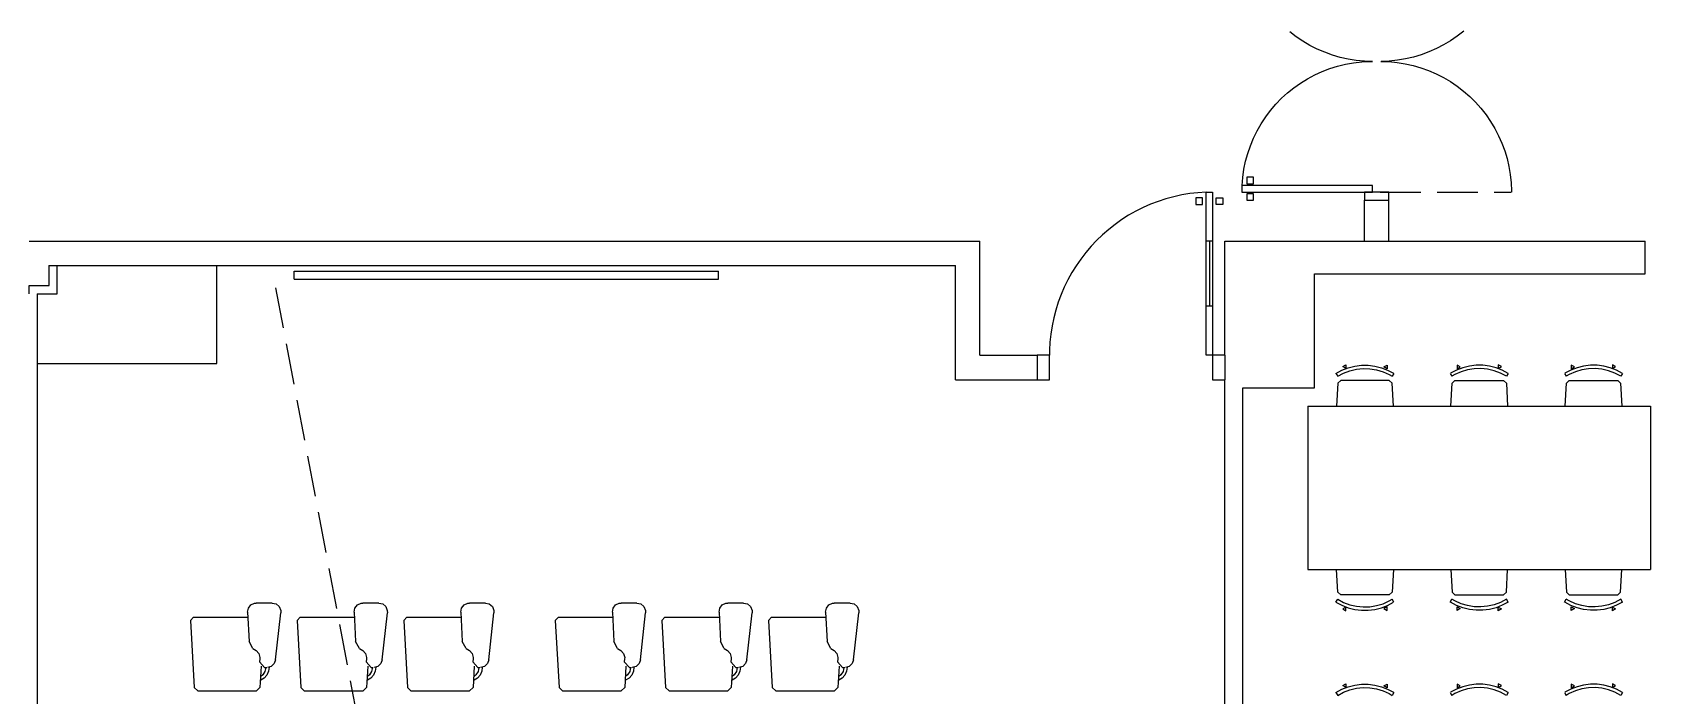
# Model space of a CAD drawing. Extents: x 7 to 80.8, y 22 to 73.9.
# Drawn here: x 24.63 to 34.54, y 49.95 to 54.01 of the extents above; entities that cross this region are included whole.
import ezdxf

# ---------------------------------------------------------------- set-up
doc = ezdxf.new("R2010")
doc.units = 0
doc.header["$MEASUREMENT"] = 0
doc.linetypes.add('DOT', pattern=[0.25, 0.25, 0])
for name, color, linetype in [('Doors', 7, 'CONTINUOUS'), ('Furniture', 7, 'CONTINUOUS'), ('Walls', 7, 'CONTINUOUS')]:
    doc.layers.add(name, color=color, linetype=linetype)

msp = doc.modelspace()

# ---------------------------------------------------------------- linework, layer by layer
at = {"layer": 'Doors', "color": 2}
for p, q in [((32.7894, 52.7319), (32.7894, 52.9819)), ((32.7894, 52.9819), (32.9394, 52.9819)), ((32.9394, 52.7319), (32.9394, 52.9819)), ((24.7321, 52.5819), (24.7821, 52.5819)), ((24.7821, 52.4094), (24.7821, 52.5819)), ((30.7844, 52.0319), (30.7844, 51.8819)), ((31.9344, 52.0319), (31.9344, 51.8819))]:
    msp.add_line(p, q, dxfattribs=at)
at = {"layer": 'Doors', "color": 4, "linetype": 'DOT'}
msp.add_line((32.8851, 53.0319), (33.6889, 53.0319), dxfattribs=at)
at = {"layer": 'Doors', "color": 4}
for p, q in [((31.8594, 52.7319), (31.8195, 52.7319)), ((31.8403, 52.7325), (31.8403, 52.3319)), ((31.8594, 52.3319), (31.8172, 52.3319))]:
    msp.add_line(p, q, dxfattribs=at)
at = {"layer": 'Doors', "color": 1}
msp.add_line((31.8594, 51.8819), (31.9344, 51.8819), dxfattribs=at)
at = {"layer": 'Doors', "color": 4}
for points in [[(32.8394, 53.8319), (32.7895, 53.8335), (32.7397, 53.8382), (32.6903, 53.8459), (32.6415, 53.8568), (32.5935, 53.8707), (32.5464, 53.8875), (32.5005, 53.9073), (32.4559, 53.9299), (32.4128, 53.9552), (32.3714, 53.9831), (32.3318, 54.0136)], [(32.0404, 53.0719), (32.0445, 53.1217), (32.0517, 53.1712), (32.0619, 53.2201), (32.0752, 53.2683), (32.0914, 53.3156), (32.1106, 53.3617), (32.1326, 53.4066), (32.1574, 53.45), (32.1849, 53.4918), (32.2149, 53.5318), (32.2473, 53.5698), (32.2821, 53.6058), (32.319, 53.6395), (32.3579, 53.6708), (32.3988, 53.6996), (32.4414, 53.7259), (32.4855, 53.7494), (32.531, 53.7701), (32.5777, 53.7879), (32.6254, 53.8028), (32.674, 53.8146), (32.7232, 53.8234), (32.7729, 53.8292), (32.8228, 53.8317), (32.8394, 53.8319)], [(31.8195, 53.0311), (31.7696, 53.0279), (31.7199, 53.0221), (31.6706, 53.0139), (31.6218, 53.0033), (31.5735, 52.9902), (31.526, 52.9747), (31.4793, 52.9568), (31.4335, 52.9367), (31.3888, 52.9143), (31.3453, 52.8896), (31.3031, 52.8629), (31.2623, 52.834), (31.2229, 52.8032), (31.1852, 52.7704), (31.1491, 52.7358), (31.1148, 52.6994), (31.0824, 52.6614), (31.0519, 52.6217), (31.0234, 52.5806), (30.997, 52.5382), (30.9728, 52.4944), (30.9508, 52.4495), (30.9311, 52.4036), (30.9137, 52.3567), (30.8986, 52.3091), (30.886, 52.2607), (30.8758, 52.2118), (30.868, 52.1624), (30.8627, 52.1127), (30.8599, 52.0627), (30.8594, 52.0319)], [(32.9394, 52.9819), (32.9394, 53.0319), (32.7894, 53.0319), (32.7894, 52.9819)]]:
    msp.add_lwpolyline(points, dxfattribs=at)
at = {"layer": 'Doors', "color": 4, "linetype": 'DOT'}
for points in [[(33.3979, 54.0179), (33.3585, 53.9871), (33.3173, 53.9587), (33.2744, 53.9331), (33.23, 53.9101), (33.1842, 53.89), (33.1373, 53.8727), (33.0894, 53.8585), (33.0407, 53.8472), (32.9914, 53.839), (32.9417, 53.8339), (32.8917, 53.8319)], [(32.8894, 53.8319), (32.9394, 53.8304), (32.9892, 53.8257), (33.0386, 53.8179), (33.0874, 53.8071), (33.1354, 53.7932), (33.1825, 53.7763), (33.2284, 53.7566), (33.273, 53.734), (33.3161, 53.7087), (33.3575, 53.6807), (33.3971, 53.6502), (33.4348, 53.6173), (33.4703, 53.5821), (33.5035, 53.5447), (33.5343, 53.5054), (33.5626, 53.4642), (33.5883, 53.4213), (33.6113, 53.3769), (33.6314, 53.3311), (33.6486, 53.2842), (33.6629, 53.2363), (33.6742, 53.1876), (33.6823, 53.1383), (33.6874, 53.0885), (33.6894, 53.0386), (33.6894, 53.0319)]]:
    msp.add_lwpolyline(points, dxfattribs=at)
at = {"layer": 'Doors', "color": 4}
for points in [[(32.8394, 53.0319), (32.8394, 53.0719), (32.0394, 53.0719), (32.0394, 53.0319), (32.8394, 53.0319)], [(32.1098, 53.0821), (32.1098, 53.1221), (32.0698, 53.1221), (32.0698, 53.0821), (32.1098, 53.0821)], [(31.7969, 52.9963), (31.7569, 52.9965), (31.7567, 52.9565), (31.7967, 52.9563), (31.7969, 52.9963)], [(31.8594, 52.0319), (31.8194, 52.0319), (31.8194, 53.0319), (31.8594, 53.0319), (31.8594, 52.0319)], [(31.8818, 52.9962), (31.9218, 52.9962), (31.9218, 52.9562), (31.8818, 52.9562), (31.8818, 52.9962)], [(32.1098, 52.9814), (32.1098, 53.0214), (32.0698, 53.0214), (32.0698, 52.9814), (32.1098, 52.9814)]]:
    msp.add_lwpolyline(points, close=True, dxfattribs=at)
at = {"layer": 'Doors', "color": 1}
for points in [[(30.7844, 51.8819), (30.8594, 51.8819), (30.8594, 52.0319), (30.7844, 52.0319)], [(31.9344, 52.0319), (31.8594, 52.0319), (31.8594, 51.8819)]]:
    msp.add_lwpolyline(points, dxfattribs=at)
at = {"layer": 'Furniture', "color": 4}
for p, q in [((25.7594, 51.9819), (25.7594, 52.5814)), ((26.2333, 52.5481), (28.8333, 52.5481)), ((26.2333, 52.4981), (26.2333, 52.5481)), ((28.8333, 52.4981), (28.8333, 52.5481)), ((26.2333, 52.4981), (28.8333, 52.4981)), ((24.6594, 51.9819), (25.7594, 51.9819)), ((32.6149, 51.9208), (32.6258, 51.9032)), ((32.6265, 51.8605), (32.6188, 51.7206)), ((32.6265, 51.8605), (32.644, 51.877)), ((32.9414, 51.877), (32.644, 51.877)), ((32.9414, 51.877), (32.9589, 51.8605)), ((32.9667, 51.7206), (32.9589, 51.8605)), ((32.9706, 51.9208), (32.9597, 51.9032)), ((33.3148, 51.9208), (33.3257, 51.9032)), ((33.3188, 51.7206), (33.3265, 51.8605)), ((33.344, 51.877), (33.3265, 51.8605)), ((33.344, 51.877), (33.6414, 51.877)), ((33.6589, 51.8605), (33.6414, 51.877)), ((33.6589, 51.8605), (33.6666, 51.7206)), ((33.6705, 51.9208), (33.6596, 51.9032)), ((34.0148, 51.9208), (34.0257, 51.9032)), ((34.0188, 51.7206), (34.0265, 51.8605)), ((34.044, 51.877), (34.0265, 51.8605)), ((34.044, 51.877), (34.3414, 51.877)), ((34.3589, 51.8605), (34.3414, 51.877)), ((34.3589, 51.8605), (34.3666, 51.7206)), ((34.3705, 51.9208), (34.3596, 51.9032)), ((32.4427, 51.7206), (33.1427, 51.7206)), ((32.4427, 51.7206), (32.4427, 50.7206)), ((33.1427, 51.7206), (33.8427, 51.7206)), ((33.8427, 51.7206), (34.5427, 51.7206)), ((34.5427, 51.7206), (34.5427, 50.7206)), ((32.4427, 50.7206), (34.5427, 50.7206)), ((32.6265, 50.5808), (32.6188, 50.7206)), ((32.9667, 50.7206), (32.9589, 50.5808)), ((33.3188, 50.7206), (33.3265, 50.5808)), ((33.6589, 50.5808), (33.6666, 50.7206)), ((34.0188, 50.7206), (34.0265, 50.5808)), ((34.3589, 50.5808), (34.3666, 50.7206)), ((32.6265, 50.5808), (32.644, 50.5643)), ((32.9414, 50.5643), (32.644, 50.5643)), ((32.9414, 50.5643), (32.9589, 50.5808)), ((33.344, 50.5643), (33.3265, 50.5808)), ((33.344, 50.5643), (33.6414, 50.5643)), ((33.6589, 50.5808), (33.6414, 50.5643)), ((34.044, 50.5643), (34.0265, 50.5808)), ((34.044, 50.5643), (34.3414, 50.5643)), ((34.3589, 50.5808), (34.3414, 50.5643)), ((25.9484, 50.4588), (25.9569, 50.2786)), ((26.0986, 50.5146), (26.0015, 50.5146)), ((26.6014, 50.4588), (26.6099, 50.2786)), ((26.7516, 50.5146), (26.6545, 50.5146)), ((27.2544, 50.4588), (27.2629, 50.2786)), ((27.4047, 50.5146), (27.3075, 50.5146)), ((28.183, 50.4588), (28.1916, 50.2786)), ((28.3333, 50.5146), (28.2361, 50.5146)), ((28.836, 50.4588), (28.8446, 50.2786)), ((28.9863, 50.5146), (28.8891, 50.5146)), ((29.489, 50.4588), (29.4976, 50.2786)), ((29.6393, 50.5146), (29.5421, 50.5146)), ((32.6149, 50.5205), (32.6258, 50.538)), ((32.9706, 50.5205), (32.9597, 50.538)), ((33.3148, 50.5205), (33.3257, 50.538)), ((33.6705, 50.5205), (33.6596, 50.538)), ((34.0148, 50.5205), (34.0257, 50.538)), ((34.3705, 50.5205), (34.3596, 50.538)), ((25.5985, 50.4076), (25.6174, 50.4275)), ((25.5985, 50.4076), (25.6213, 49.9975)), ((25.6174, 50.4275), (25.9498, 50.4275)), ((26.1197, 50.1668), (26.1515, 50.4555)), ((26.2515, 50.4076), (26.2704, 50.4275)), ((26.2515, 50.4076), (26.2743, 49.9975)), ((26.2704, 50.4275), (26.6029, 50.4275)), ((26.7727, 50.1668), (26.8045, 50.4555)), ((26.9045, 50.4076), (26.9234, 50.4275)), ((26.9045, 50.4076), (26.9273, 49.9975)), ((26.9234, 50.4275), (27.2559, 50.4275)), ((27.4257, 50.1668), (27.4575, 50.4555)), ((27.8331, 50.4076), (27.852, 50.4275)), ((27.8331, 50.4076), (27.8559, 49.9975)), ((27.852, 50.4275), (28.1845, 50.4275)), ((28.3543, 50.1668), (28.3861, 50.4555)), ((28.4861, 50.4076), (28.505, 50.4275)), ((28.4861, 50.4076), (28.5089, 49.9975)), ((28.505, 50.4275), (28.8375, 50.4275)), ((29.0073, 50.1668), (29.0391, 50.4555)), ((29.1391, 50.4076), (29.158, 50.4275)), ((29.1391, 50.4076), (29.1619, 49.9975)), ((29.158, 50.4275), (29.4905, 50.4275)), ((29.6603, 50.1668), (29.6922, 50.4555)), ((25.9801, 50.2372), (25.9569, 50.2786)), ((26.6331, 50.2372), (26.6099, 50.2786)), ((27.2861, 50.2372), (27.2629, 50.2786)), ((28.2147, 50.2372), (28.1915, 50.2786)), ((28.8677, 50.2372), (28.8446, 50.2786)), ((29.5207, 50.2372), (29.4976, 50.2786)), ((25.9801, 50.2372), (26.0005, 50.2233)), ((26.0233, 50.1735), (26.0213, 50.1552)), ((26.6331, 50.2372), (26.6535, 50.2233)), ((26.6764, 50.1735), (26.6743, 50.1552)), ((27.2861, 50.2372), (27.3065, 50.2233)), ((27.3294, 50.1735), (27.3273, 50.1552)), ((28.2147, 50.2372), (28.2351, 50.2233)), ((28.258, 50.1735), (28.2559, 50.1552)), ((28.8677, 50.2372), (28.8881, 50.2233)), ((28.911, 50.1735), (28.909, 50.1552)), ((29.5207, 50.2372), (29.5411, 50.2233)), ((29.564, 50.1735), (29.562, 50.1552)), ((26.0519, 50.1198), (26.0213, 50.1552)), ((26.0308, 50.1288), (26.0235, 49.9975)), ((26.0519, 50.1198), (26.0651, 50.1194)), ((26.7049, 50.1198), (26.6743, 50.1552)), ((26.6838, 50.1288), (26.6765, 49.9975)), ((26.7049, 50.1198), (26.7181, 50.1194)), ((27.358, 50.1198), (27.3273, 50.1552)), ((27.3368, 50.1288), (27.3295, 49.9975)), ((27.358, 50.1198), (27.3711, 50.1194)), ((28.2866, 50.1198), (28.2559, 50.1552)), ((28.2654, 50.1288), (28.2581, 49.9975)), ((28.2866, 50.1198), (28.2997, 50.1194)), ((28.9396, 50.1198), (28.9089, 50.1552)), ((28.9184, 50.1288), (28.9111, 49.9975)), ((28.9396, 50.1198), (28.9527, 50.1194)), ((29.5926, 50.1198), (29.562, 50.1552)), ((29.5714, 50.1288), (29.5641, 49.9975)), ((29.5926, 50.1198), (29.6057, 50.1194)), ((25.6424, 49.9775), (25.6213, 49.9975)), ((25.6424, 49.9775), (26.0024, 49.9775)), ((26.0235, 49.9975), (26.0024, 49.9775)), ((26.2954, 49.9775), (26.2743, 49.9975)), ((26.2954, 49.9775), (26.6554, 49.9775)), ((26.6765, 49.9975), (26.6554, 49.9775)), ((26.9484, 49.9775), (26.9273, 49.9975)), ((26.9484, 49.9775), (27.3084, 49.9775)), ((27.3295, 49.9975), (27.3084, 49.9775)), ((27.877, 49.9775), (27.8559, 49.9975)), ((27.877, 49.9775), (28.237, 49.9775)), ((28.2581, 49.9975), (28.237, 49.9775)), ((28.53, 49.9775), (28.5089, 49.9975)), ((28.53, 49.9775), (28.89, 49.9775)), ((28.9111, 49.9975), (28.89, 49.9775)), ((29.183, 49.9775), (29.1619, 49.9975)), ((29.183, 49.9775), (29.543, 49.9775)), ((29.5641, 49.9975), (29.543, 49.9775)), ((32.6149, 49.967), (32.6258, 49.9494)), ((32.9706, 49.967), (32.9597, 49.9494)), ((33.3148, 49.967), (33.3257, 49.9494)), ((33.6705, 49.967), (33.6596, 49.9494)), ((34.0148, 49.967), (34.0257, 49.9494)), ((34.3705, 49.967), (34.3596, 49.9494))]:
    msp.add_line(p, q, dxfattribs=at)
at = {"layer": 'Furniture', "color": 4, "linetype": 'DOT'}
msp.add_line((27.5401, 44.9793), (26.1175, 52.4625), dxfattribs=at)
at = {"layer": 'Furniture', "color": 4}
for points in [[(32.6149, 51.9208), (32.6513, 51.9403), (32.6897, 51.9553), (32.7298, 51.9655), (32.7707, 51.9707), (32.812, 51.9709), (32.853, 51.966), (32.8931, 51.9562), (32.9317, 51.9415), (32.9682, 51.9222)], [(32.6258, 51.9032), (32.6622, 51.9226), (32.7009, 51.9372), (32.7411, 51.9465), (32.7822, 51.9506), (32.8234, 51.9493), (32.8642, 51.9426), (32.9037, 51.9307), (32.9413, 51.9138), (32.9597, 51.9032)], [(33.6705, 51.9208), (33.6341, 51.9403), (33.5957, 51.9553), (33.5556, 51.9655), (33.5147, 51.9707), (33.4734, 51.9709), (33.4324, 51.966), (33.3923, 51.9562), (33.3537, 51.9415), (33.3172, 51.9222)], [(33.6596, 51.9032), (33.6232, 51.9226), (33.5845, 51.9372), (33.5443, 51.9465), (33.5033, 51.9506), (33.462, 51.9493), (33.4213, 51.9426), (33.3817, 51.9307), (33.3441, 51.9138), (33.3257, 51.9032)], [(34.3705, 51.9208), (34.3341, 51.9403), (34.2957, 51.9553), (34.2557, 51.9655), (34.2147, 51.9707), (34.1734, 51.9709), (34.1324, 51.966), (34.0923, 51.9562), (34.0537, 51.9415), (34.0172, 51.9222)], [(34.3596, 51.9032), (34.3232, 51.9226), (34.2845, 51.9372), (34.2443, 51.9465), (34.2033, 51.9506), (34.162, 51.9493), (34.1213, 51.9426), (34.0817, 51.9307), (34.0441, 51.9138), (34.0257, 51.9032)], [(25.9484, 50.4588), (25.953, 50.4832), (25.9681, 50.5028), (25.9905, 50.5134), (26.0015, 50.5146)], [(26.0986, 50.5146), (26.1227, 50.5088), (26.1416, 50.4927), (26.1511, 50.4699), (26.1515, 50.4555)], [(26.6014, 50.4588), (26.606, 50.4832), (26.6211, 50.5028), (26.6435, 50.5134), (26.6545, 50.5146)], [(26.7516, 50.5146), (26.7757, 50.5088), (26.7946, 50.4927), (26.8041, 50.4699), (26.8045, 50.4555)], [(27.2544, 50.4588), (27.259, 50.4832), (27.2741, 50.5028), (27.2965, 50.5134), (27.3075, 50.5146)], [(27.4047, 50.5146), (27.4287, 50.5088), (27.4476, 50.4927), (27.4571, 50.4699), (27.4575, 50.4555)], [(28.183, 50.4588), (28.1876, 50.4832), (28.2027, 50.5028), (28.2251, 50.5134), (28.2361, 50.5146)], [(28.3333, 50.5146), (28.3573, 50.5088), (28.3762, 50.4927), (28.3858, 50.4699), (28.3861, 50.4555)], [(28.836, 50.4588), (28.8406, 50.4832), (28.8557, 50.5028), (28.8781, 50.5134), (28.8891, 50.5146)], [(28.9863, 50.5146), (29.0104, 50.5088), (29.0292, 50.4927), (29.0388, 50.4699), (29.0391, 50.4555)], [(29.489, 50.4588), (29.4936, 50.4832), (29.5087, 50.5028), (29.5311, 50.5134), (29.5421, 50.5146)], [(29.6393, 50.5146), (29.6634, 50.5088), (29.6822, 50.4927), (29.6918, 50.4699), (29.6921, 50.4555)], [(32.6149, 50.5205), (32.6513, 50.5009), (32.6897, 50.4859), (32.7298, 50.4758), (32.7707, 50.4705), (32.812, 50.4704), (32.853, 50.4752), (32.8931, 50.4851), (32.9317, 50.4997), (32.9682, 50.519)], [(32.6258, 50.538), (32.6622, 50.5186), (32.7009, 50.5041), (32.7411, 50.4947), (32.7822, 50.4906), (32.8234, 50.492), (32.8642, 50.4986), (32.9037, 50.5105), (32.9413, 50.5275), (32.9597, 50.538)], [(33.6705, 50.5205), (33.6341, 50.5009), (33.5957, 50.4859), (33.5556, 50.4758), (33.5147, 50.4705), (33.4734, 50.4704), (33.4324, 50.4752), (33.3923, 50.4851), (33.3537, 50.4997), (33.3172, 50.519)], [(33.6596, 50.538), (33.6232, 50.5186), (33.5845, 50.5041), (33.5443, 50.4947), (33.5033, 50.4906), (33.462, 50.492), (33.4213, 50.4986), (33.3817, 50.5105), (33.3441, 50.5275), (33.3257, 50.538)], [(34.3705, 50.5205), (34.3341, 50.5009), (34.2957, 50.4859), (34.2557, 50.4758), (34.2147, 50.4705), (34.1734, 50.4704), (34.1324, 50.4752), (34.0923, 50.4851), (34.0537, 50.4997), (34.0172, 50.519)], [(34.3596, 50.538), (34.3232, 50.5186), (34.2845, 50.5041), (34.2443, 50.4947), (34.2033, 50.4906), (34.162, 50.492), (34.1213, 50.4986), (34.0817, 50.5105), (34.0441, 50.5275), (34.0257, 50.538)], [(26.0004, 50.2233), (26.0171, 50.205), (26.0236, 50.1811), (26.0233, 50.1735)], [(26.1197, 50.1668), (26.1113, 50.1434), (26.0933, 50.1264), (26.0695, 50.1195)], [(26.6535, 50.2233), (26.6701, 50.205), (26.6767, 50.1811), (26.6763, 50.1735)], [(26.7727, 50.1668), (26.7643, 50.1434), (26.7463, 50.1264), (26.7226, 50.1195)], [(27.3065, 50.2233), (27.3231, 50.205), (27.3297, 50.1811), (27.3294, 50.1735)], [(27.4257, 50.1668), (27.4173, 50.1434), (27.3993, 50.1264), (27.3756, 50.1195)], [(28.2351, 50.2233), (28.2517, 50.205), (28.2583, 50.1811), (28.258, 50.1735)], [(28.3543, 50.1668), (28.3459, 50.1434), (28.3279, 50.1264), (28.3042, 50.1195)], [(28.8881, 50.2233), (28.9047, 50.205), (28.9113, 50.1811), (28.911, 50.1735)], [(29.0073, 50.1668), (28.999, 50.1434), (28.9809, 50.1264), (28.9572, 50.1195)], [(29.5411, 50.2233), (29.5577, 50.205), (29.5643, 50.1811), (29.564, 50.1735)], [(29.6603, 50.1668), (29.652, 50.1434), (29.6339, 50.1264), (29.6102, 50.1195)], [(26.0597, 50.1196), (26.0548, 50.0952), (26.0413, 50.0744), (26.0271, 50.0632)], [(26.08, 50.121), (26.0767, 50.0964), (26.0664, 50.0736), (26.0501, 50.0548), (26.0291, 50.0414)], [(26.7127, 50.1196), (26.7078, 50.0952), (26.6943, 50.0744), (26.6801, 50.0632)], [(26.733, 50.121), (26.7297, 50.0964), (26.7195, 50.0736), (26.7031, 50.0548), (26.6821, 50.0414)], [(27.3657, 50.1196), (27.3608, 50.0952), (27.3473, 50.0744), (27.3332, 50.0632)], [(27.386, 50.121), (27.3827, 50.0964), (27.3725, 50.0736), (27.3562, 50.0548), (27.3352, 50.0414)], [(28.2943, 50.1196), (28.2894, 50.0952), (28.2759, 50.0744), (28.2618, 50.0632)], [(28.3146, 50.121), (28.3113, 50.0964), (28.3011, 50.0736), (28.2848, 50.0548), (28.2638, 50.0414)], [(28.9473, 50.1196), (28.9425, 50.0952), (28.9289, 50.0744), (28.9148, 50.0632)], [(28.9676, 50.121), (28.9643, 50.0964), (28.9541, 50.0736), (28.9378, 50.0548), (28.9168, 50.0414)], [(29.6003, 50.1196), (29.5955, 50.0952), (29.5819, 50.0744), (29.5678, 50.0632)], [(29.6206, 50.121), (29.6173, 50.0964), (29.6071, 50.0736), (29.5908, 50.0548), (29.5698, 50.0414)], [(32.6149, 49.967), (32.6513, 49.9866), (32.6897, 50.0015), (32.7298, 50.0117), (32.7707, 50.0169), (32.812, 50.0171), (32.853, 50.0122), (32.8931, 50.0024), (32.9317, 49.9877), (32.9682, 49.9685)], [(32.6258, 49.9494), (32.6622, 49.9689), (32.7009, 49.9834), (32.7411, 49.9928), (32.7822, 49.9968), (32.8234, 49.9955), (32.8642, 49.9888), (32.9037, 49.9769), (32.9413, 49.96), (32.9597, 49.9494)], [(33.6705, 49.967), (33.6341, 49.9866), (33.5957, 50.0015), (33.5556, 50.0117), (33.5147, 50.0169), (33.4734, 50.0171), (33.4324, 50.0122), (33.3923, 50.0024), (33.3537, 49.9877), (33.3172, 49.9685)], [(33.6596, 49.9494), (33.6232, 49.9689), (33.5845, 49.9834), (33.5443, 49.9928), (33.5033, 49.9968), (33.462, 49.9955), (33.4213, 49.9888), (33.3817, 49.9769), (33.3441, 49.96), (33.3257, 49.9494)], [(34.3705, 49.967), (34.3341, 49.9866), (34.2957, 50.0015), (34.2557, 50.0117), (34.2147, 50.0169), (34.1734, 50.0171), (34.1324, 50.0122), (34.0923, 50.0024), (34.0537, 49.9877), (34.0172, 49.9685)], [(34.3596, 49.9494), (34.3232, 49.9689), (34.2845, 49.9834), (34.2443, 49.9928), (34.2033, 49.9968), (34.162, 49.9955), (34.1213, 49.9888), (34.0817, 49.9769), (34.0441, 49.96), (34.0257, 49.9494)]]:
    msp.add_lwpolyline(points, dxfattribs=at)
for points in [[(32.657, 51.9626), (32.6761, 51.9736), (32.6761, 51.9516), (32.657, 51.9626)], [(32.9086, 51.9607), (32.9288, 51.9724), (32.9288, 51.9491), (32.9086, 51.9607)], [(33.3769, 51.9607), (33.3567, 51.9724), (33.3567, 51.9491), (33.3769, 51.9607)], [(33.6284, 51.9626), (33.6093, 51.9736), (33.6093, 51.9516), (33.6284, 51.9626)], [(34.0769, 51.9607), (34.0567, 51.9724), (34.0567, 51.9491), (34.0769, 51.9607)], [(34.3284, 51.9626), (34.3093, 51.9736), (34.3093, 51.9516), (34.3284, 51.9626)], [(32.657, 50.4787), (32.6761, 50.4677), (32.6761, 50.4897), (32.657, 50.4787)], [(32.9086, 50.4805), (32.9288, 50.4689), (32.9288, 50.4922), (32.9086, 50.4805)], [(33.3769, 50.4805), (33.3567, 50.4689), (33.3567, 50.4922), (33.3769, 50.4805)], [(33.6284, 50.4787), (33.6093, 50.4677), (33.6093, 50.4897), (33.6284, 50.4787)], [(34.0769, 50.4805), (34.0567, 50.4689), (34.0567, 50.4922), (34.0769, 50.4805)], [(34.3284, 50.4787), (34.3093, 50.4677), (34.3093, 50.4897), (34.3284, 50.4787)], [(32.657, 50.0088), (32.6761, 50.0198), (32.6761, 49.9978), (32.657, 50.0088)], [(32.9086, 50.007), (32.9288, 50.0186), (32.9288, 49.9953), (32.9086, 50.007)], [(33.3769, 50.007), (33.3567, 50.0186), (33.3567, 49.9953), (33.3769, 50.007)], [(33.6284, 50.0088), (33.6093, 50.0198), (33.6093, 49.9978), (33.6284, 50.0088)], [(34.0769, 50.007), (34.0567, 50.0186), (34.0567, 49.9953), (34.0769, 50.007)], [(34.3284, 50.0088), (34.3093, 50.0198), (34.3093, 49.9978), (34.3284, 50.0088)]]:
    msp.add_lwpolyline(points, close=True, dxfattribs=at)
at = {"layer": 'Walls', "color": 2}
for p, q in [((24.6094, 52.7319), (30.4344, 52.7319)), ((30.4344, 52.0319), (30.4344, 52.7319)), ((31.9344, 52.7319), (32.4344, 52.7319)), ((31.9344, 52.0319), (31.9344, 52.7319)), ((32.4344, 52.7319), (34.5094, 52.7319)), ((34.5094, 52.5319), (34.5094, 52.7319)), ((24.7301, 52.5813), (30.2844, 52.5819)), ((30.2844, 51.8819), (30.2844, 52.5819)), ((32.4844, 52.5319), (34.5094, 52.5319)), ((32.4844, 51.8319), (32.4844, 52.5319)), ((24.6594, 52.4094), (24.7821, 52.4094)), ((24.6594, 52.4094), (24.6594, 35.1319)), ((30.4344, 52.0319), (30.7844, 52.0319)), ((30.2844, 51.8819), (30.7844, 51.8819)), ((31.9344, 46.6819), (31.9344, 51.8819)), ((32.0444, 51.8319), (32.4844, 51.8319)), ((32.0444, 46.5719), (32.0444, 51.8319))]:
    msp.add_line(p, q, dxfattribs=at)
msp.add_lwpolyline([(24.6094, 52.4094), (24.6094, 52.4594), (24.7321, 52.4594), (24.7321, 52.5819)], dxfattribs=at)

doc.saveas('drawing.dxf')
